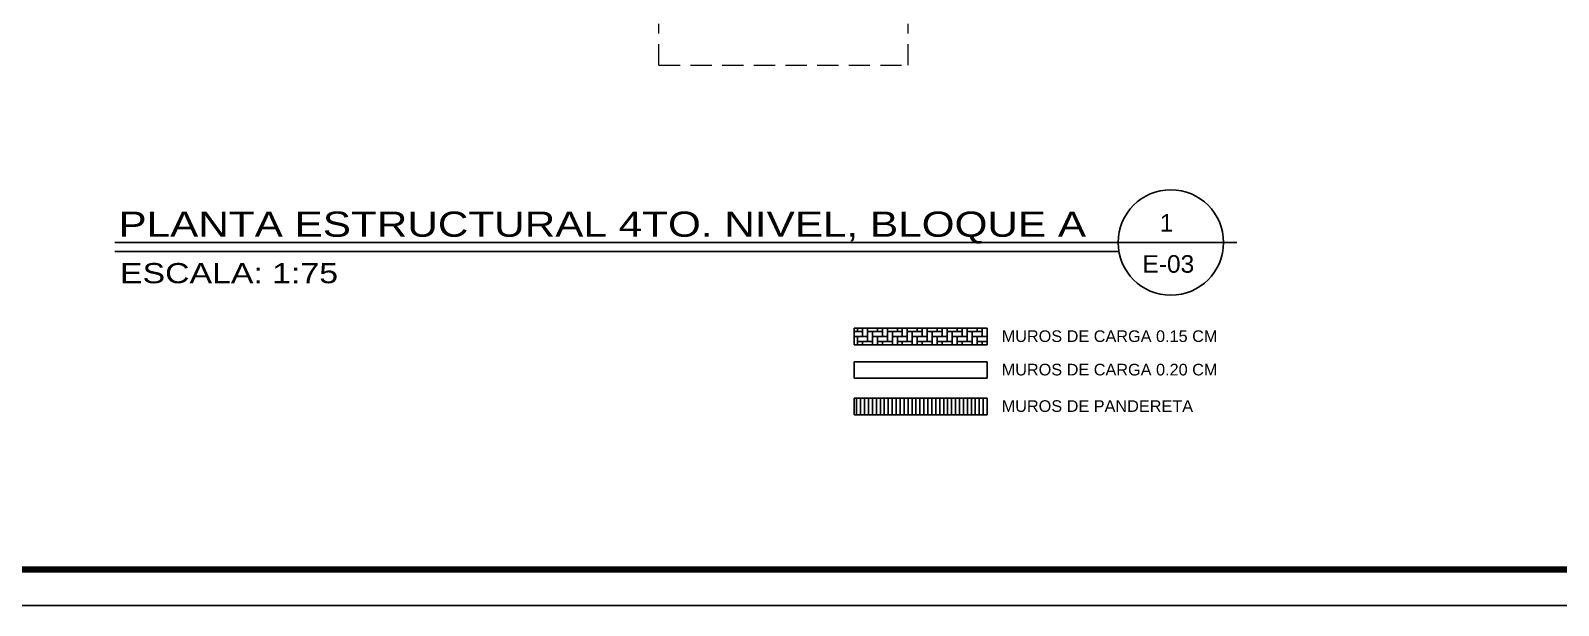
# Model space of a CAD drawing. Header units: feet. Extents: x 317 to 512, y -141 to 162.
# Drawn here: x 400.87 to 419.26, y 8.53 to 15.45 of the extents above; entities that cross this region are included whole.
import ezdxf
from ezdxf.enums import TextEntityAlignment as Align

# ---------------------------------------------------------------- set-up
doc = ezdxf.new("R2010")
doc.units = ezdxf.units.FT
doc.header["$MEASUREMENT"] = 0
doc.linetypes.add('DASHED', pattern=[19.05, 12.7, -6.35])
for name, color, linetype in [('MARCO', 1, 'Continuous'), ('MURO', 7, 'Continuous'), ('relleno', 8, 'Continuous'), ('TEXTOS', 3, 'Continuous'), ('TEXXT', 2, 'Continuous')]:
    doc.layers.add(name, color=color, linetype=linetype)
doc.layers.add('vuelo', color=251, linetype='DASHED', lineweight=13)
doc.styles.add('DAMIAN', font='arial.ttf', dxfattribs={"height": 0.12})
doc.styles.get("Standard").update_dxf_attribs({"font": 'arial.ttf'})

msp = doc.modelspace()

# ---------------------------------------------------------------- hatches: boundary and pattern name
at = {"layer": 'relleno'}
h = msp.add_hatch(dxfattribs=at)
h.set_pattern_fill('AR-HBONE', color=256, scale=0.015, angle=45, style=0)
h.set_pattern_definition([(90, (0, -19.912746), (-0.06, 0.06), [0.18, -0.06]), (180, (3e-18, -19.852746), (-0.06, 0.06), [0.18, -0.06])])
h.paths.add_polyline_path([(412.38102, 11.86665), (410.78027, 11.86665), (410.78027, 11.66665), (412.38102, 11.66665)])
h = msp.add_hatch(dxfattribs=at)
h.set_pattern_fill('ANSI31', color=256, scale=0.015, angle=45, style=0)
h.set_pattern_definition([(90, (-1360.88774, -509.71821), (-0.047625, 1e-17), [])])
h.paths.add_polyline_path([(412.38102, 11.02486), (410.78027, 11.02486), (410.78027, 10.82486), (412.38102, 10.82486)])

# ---------------------------------------------------------------- linework, layer by layer
at = {"layer": 'MARCO'}
msp.add_lwpolyline([(387.97006, 50.529), (452.47006, 50.529), (452.47006, 8.529), (387.97006, 8.529)], close=True, dxfattribs=at)
at = {"layer": 'MARCO', "const_width": 0.075}
msp.add_lwpolyline([(445.29759, 50.09496), (388.40409, 50.09496), (388.40409, 8.96303), (445.29759, 8.96303)], close=True, dxfattribs=at)
at = {"layer": 'MURO'}
for p, q in [((410.78027, 11.86665), (412.38102, 11.86665)), ((410.78027, 11.66665), (410.78027, 11.86665)), ((412.38102, 11.66665), (412.38102, 11.86665)), ((410.78027, 11.66665), (412.38102, 11.66665)), ((410.78027, 11.46393), (412.38102, 11.46393)), ((410.78027, 11.26393), (410.78027, 11.46393)), ((412.38102, 11.26393), (412.38102, 11.46393)), ((410.78027, 11.26393), (412.38102, 11.26393)), ((410.78027, 11.02486), (412.38102, 11.02486)), ((410.78027, 10.82486), (410.78027, 11.02486)), ((412.38102, 10.82486), (412.38102, 11.02486)), ((410.78027, 10.82486), (412.38102, 10.82486))]:
    msp.add_line(p, q, dxfattribs=at)
at = {"layer": 'TEXXT', "color": 4}
for p in [(401.88137, 12.89867), (415.3859, 12.89867)]:
    msp.add_line(p, (413.85172, 12.89867), dxfattribs=at)
at = {"layer": 'TEXXT', "color": 3}
msp.add_line((401.88137, 12.7896), (413.97541, 12.7896), dxfattribs=at)
at = {"layer": 'TEXXT', "color": 4}
msp.add_circle((414.59151, 12.89867), 0.63502, dxfattribs=at)
at = {"layer": 'vuelo', "ltscale": 0.02}
for p, q in [((408.43094, 15.03289), (408.43094, 15.53289)), ((411.43094, 15.03289), (411.43094, 15.53289)), ((408.43094, 15.03289), (411.43094, 15.03289))]:
    msp.add_line(p, q, dxfattribs=at)

# ---------------------------------------------------------------- texts
at = {"layer": 'TEXTOS', "color": 7, "style": 'DAMIAN', "width": 1.2}
for s, height, p in [('PLANTA ESTRUCTURAL 4TO. NIVEL, BLOQUE A', 0.3034652, (401.92585, 12.96772)), (' ESCALA: 1:75', 0.2427721, (401.83164, 12.40831))]:
    msp.add_text(s, height=height, dxfattribs=at).set_placement(p)
at = {"layer": 'TEXTOS', "linetype": 'Continuous', "ltscale": 0.9}
for s, p in [('MUROS DE CARGA 0.15 CM', (412.55558, 11.70097)), ('MUROS DE CARGA 0.20 CM', (412.55558, 11.29826)), ('MUROS DE PANDERETA', (412.55558, 10.85919))]:
    msp.add_text(s, height=0.14, dxfattribs=at).set_placement(p)
at = {"layer": 'TEXXT', "style": 'DAMIAN'}
for s, height, p in [('1', 0.21134, (414.5397, 13.02969)), ('E-03', 0.211342, (414.56156, 12.53469))]:
    msp.add_text(s, height=height, dxfattribs=at).set_placement(p, align=Align.CENTER)

doc.saveas('drawing.dxf')
